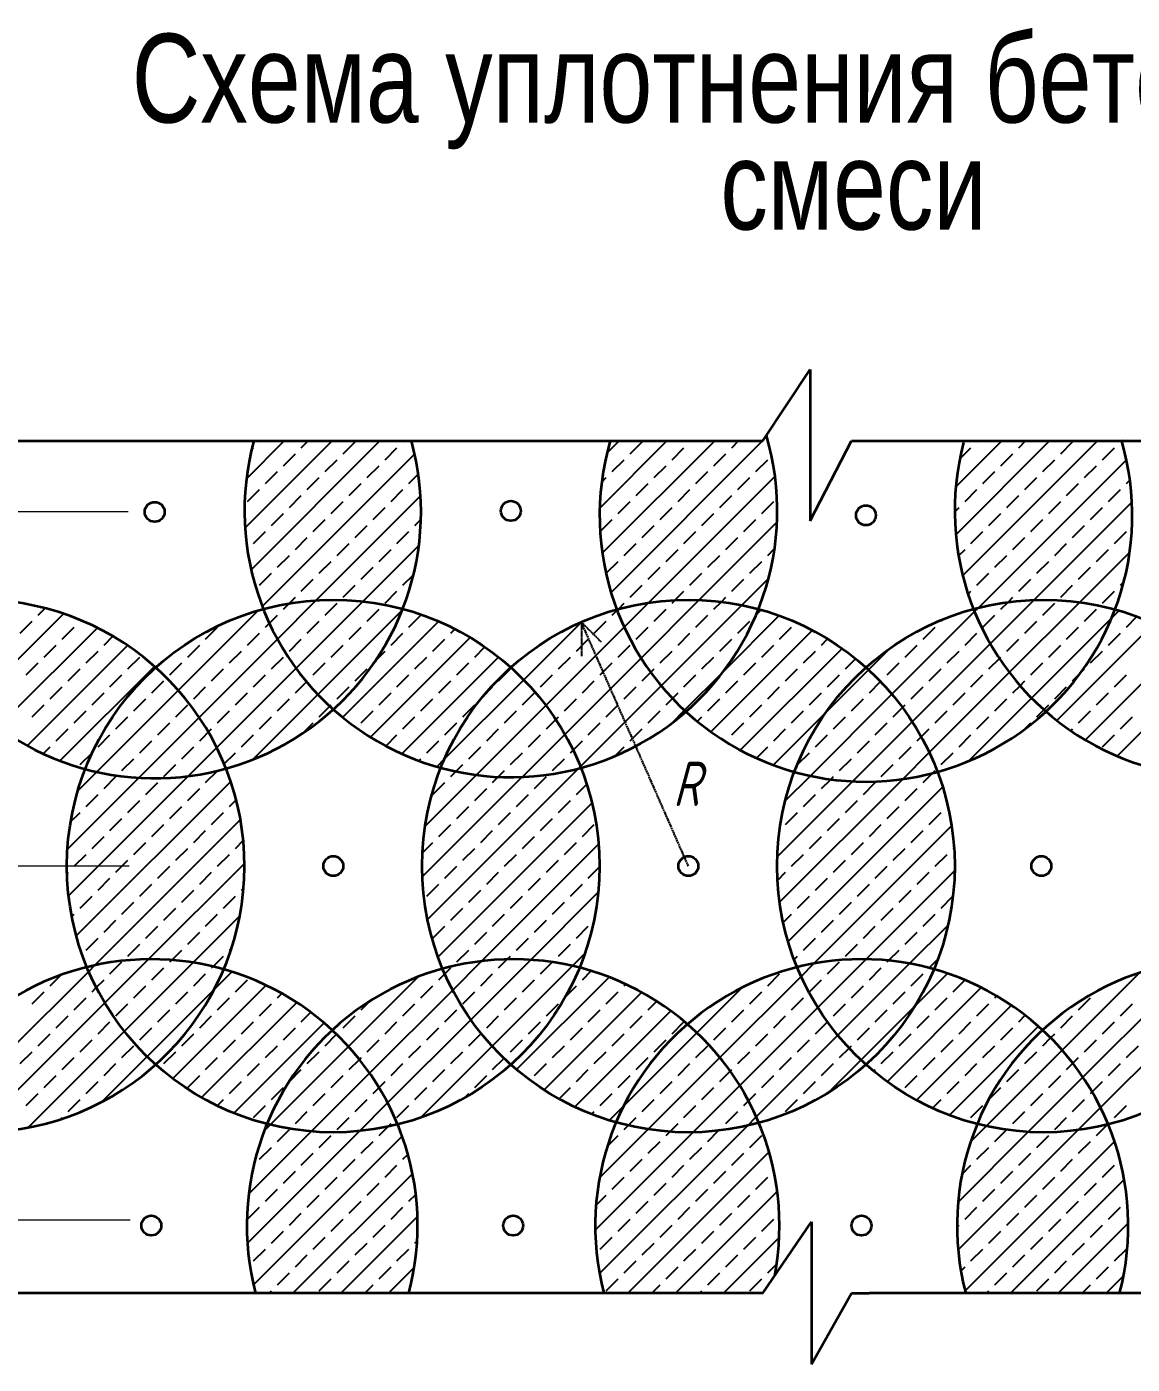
# Model space of a CAD drawing. Header units: millimetres. Extents: x 5763 to 12018931, y 39842 to 3600577.
# Drawn here: x 961459 to 976403, y 815615 to 833693 of the extents above; entities that cross this region are included whole.
import ezdxf

# ---------------------------------------------------------------- set-up
doc = ezdxf.new("R2010")
doc.units = ezdxf.units.MM
doc.linetypes.add('ACAD_ISO04W100', pattern=[30, 24, -3, 0, -3])
doc.layers.add('1serv', color=7, linetype='Continuous')
doc.styles.get("Standard").update_dxf_attribs({"font": 'romans.shx', "width": 0.7, "oblique": 15, "height": 500})
doc.styles.add('TXT0', font='txt', dxfattribs={"width": 0.8})

msp = doc.modelspace()

# ---------------------------------------------------------------- linework, layer by layer
at = {"color": 0, "lineweight": 35}
for p, q in [((971408.74663, 828094.68477), (972047.97614, 829061.98038)), ((972047.97614, 829061.98038), (972047.97614, 827012.43798)), ((961208.74663, 828094.68477), (971408.74663, 828094.68477)), ((972047.97614, 827012.43798), (972608.74663, 828094.68477)), ((972608.74663, 828094.68477), (972848.74663, 828094.68477)), ((972848.74663, 828094.68477), (983408.74663, 828094.68477)), ((971408.7466, 816574.68478), (972065.22214, 817537.5298)), ((972065.22214, 817537.5298), (972065.22214, 815614.68478)), ((971408.7466, 816574.68478), (961208.74663, 816574.68477)), ((972065.22214, 815614.68478), (972608.7466, 816574.68478)), ((972608.7466, 816574.68478), (972848.7466, 816574.68478)), ((983408.74663, 816574.68477), (972848.74663, 816574.68477))]:
    msp.add_line(p, q, dxfattribs=at)
at = {"linetype": 'ACAD_ISO04W100'}
for p, q in [((970402.91056, 822348.84879), (968956.36155, 825645.43733)), ((968956.36155, 825645.43733), (968956.36155, 825187.08802)), ((968956.36155, 825645.43733), (969224.50228, 825377.2966))]:
    msp.add_line(p, q, dxfattribs=at)
at = {"color": 0, "lineweight": 35}
for centre, radius in [((963188.74663, 827134.68477), 134.16408), ((968002.91056, 827148.84879), 134.16408), ((972802.91056, 827088.84879), 134.16408), ((965602.91056, 822348.84879), 3600), ((970402.91056, 822348.84879), 3600), ((975202.91056, 822348.84879), 3600), ((965602.91056, 822348.84879), 134.16408), ((970402.91056, 822348.84879), 134.16408), ((975174.58269, 822348.84879), 134.16408), ((963142.91056, 817488.84879), 134.16408), ((968034.58269, 817488.84879), 134.16408), ((972742.91056, 817488.84879), 134.16408)]:
    msp.add_circle(centre, radius, dxfattribs=at)
for centre, radius, start, end in [((968003.65611, 827149.42133), 3600.56901, 164.779663551, 16.432123042), ((963188.74663, 827134.68477), 3600, 236.575188822, 15.466009957), ((972802.91056, 827088.84879), 3600, 163.775668575, 16.453303226), ((977602.91056, 827148.84879), 3600, 165.097800888, 15.016540918), ((960802.91056, 822348.84879), 3600, 276.514166731, 83.20473217), ((963142.91056, 817488.84879), 3600, 345.289544457, 122.416326111), ((968034.58269, 817488.84879), 3600, 349.157561312, 194.710455543), ((972746.15953, 817486.43614), 3602.46114, 345.339488255, 194.660511745), ((977634.58269, 817488.84879), 3600, 345.338556229, 194.710455543)]:
    msp.add_arc(centre, radius, start, end, dxfattribs=at)
at = {"layer": '1serv', "color": 0, "lineweight": 25, "ltscale": 100}
for p, q in [((964410.28347, 826918.56521), (965586.40303, 828094.68477)), ((964429.33003, 827584.19021), (964939.82459, 828094.68477)), ((964491.85478, 826353.55808), (966232.98147, 828094.68477)), ((964499.64878, 827977.79804), (964524.4271, 828002.57637)), ((964605.24941, 828083.39867), (964616.53551, 828094.68477)), ((965171.00555, 828002.57637), (965263.11395, 828094.68477)), ((965736.76168, 827921.75406), (965898.40629, 828083.39867)), ((966302.51782, 827840.93176), (966464.16243, 828002.57637)), ((966544.98473, 828083.39867), (966556.27083, 828094.68477)), ((969204.23432, 827186.46698), (970112.45212, 828094.68477)), ((969239.71793, 826575.37215), (970759.03056, 828094.68477)), ((969302.99236, 827931.80346), (969465.87367, 828094.68477)), ((969357.18661, 826046.26238), (971405.609, 828094.68477)), ((969616.23233, 827921.75406), (969777.87694, 828083.39867)), ((970181.98846, 827840.93176), (970343.63307, 828002.57637)), ((970424.45538, 828083.39867), (970435.74148, 828094.68477)), ((970990.21151, 828002.57637), (971082.31992, 828094.68477)), ((974017.3321, 826826.93723), (975285.07964, 828094.68477)), ((974017.60528, 827473.78885), (974638.5012, 828094.68477)), ((974072.17851, 827851.65116), (974223.10372, 828002.57637)), ((974110.85723, 826273.88392), (975931.65808, 828094.68477)), ((974303.92602, 828083.39867), (974315.21212, 828094.68477)), ((974869.68216, 828002.57637), (974961.79056, 828094.68477)), ((975435.43829, 827921.75406), (975597.0829, 828083.39867)), ((976001.19443, 827840.93176), (976162.83904, 828002.57637)), ((976243.66134, 828083.39867), (976254.94744, 828094.68477)), ((964642.45898, 825857.58384), (966702.56308, 827917.68794)), ((964928.53863, 827760.10945), (965090.18324, 827921.75406)), ((965494.29477, 827679.28715), (965655.93938, 827840.93176)), ((969373.76541, 827679.28715), (969535.41002, 827840.93176)), ((970747.7446, 827760.10945), (970909.38921, 827921.75406)), ((971313.50073, 827679.28715), (971475.14534, 827840.93176)), ((974323.28205, 825839.7303), (976323.65212, 827840.10036)), ((974627.21524, 827760.10945), (974788.85985, 827921.75406)), ((975192.97138, 827679.28715), (975354.61599, 827840.93176)), ((964686.07171, 827517.64254), (964847.71633, 827679.28715)), ((966060.0509, 827598.46484), (966221.69551, 827760.10945)), ((966625.80704, 827517.64254), (966752.48994, 827644.32544)), ((969866.10409, 825908.60143), (971572.59128, 827615.08862)), ((969939.52155, 827598.46484), (970101.16616, 827760.10945)), ((970505.27768, 827517.64254), (970666.92229, 827679.28715)), ((974384.74833, 827517.64254), (974546.39294, 827679.28715)), ((975758.72751, 827598.46484), (975920.37212, 827760.10945)), ((964443.6048, 827275.17562), (964605.24941, 827436.82023)), ((965251.82785, 827436.82023), (965413.47246, 827598.46484)), ((965817.58399, 827355.99793), (965979.2286, 827517.64254)), ((966383.34012, 827275.17562), (966544.98473, 827436.82023)), ((969230.83295, 827536.35469), (969292.94311, 827598.46484)), ((969697.05463, 827355.99793), (969858.69924, 827517.64254)), ((970262.81077, 827275.17562), (970424.45538, 827436.82023)), ((971071.03382, 827436.82023), (971232.67843, 827598.46484)), ((974142.28141, 827275.17562), (974303.92602, 827436.82023)), ((974950.50446, 827436.82023), (975112.14907, 827598.46484)), ((975516.2606, 827355.99793), (975677.90521, 827517.64254)), ((976082.01673, 827275.17562), (976243.66134, 827436.82023)), ((976324.48365, 827517.64254), (976371.34845, 827564.50734)), ((965009.36094, 827194.35332), (965171.00555, 827355.99793)), ((965372.95018, 825941.49659), (966782.25384, 827350.80026)), ((965575.11707, 827113.53101), (965736.76168, 827275.17562)), ((969454.58772, 827113.53101), (969616.23233, 827275.17562)), ((970828.5669, 827194.35332), (970990.21151, 827355.99793)), ((971394.32304, 827113.53101), (971555.96765, 827275.17562)), ((974708.03755, 827194.35332), (974869.68216, 827355.99793)), ((975076.76833, 825946.63813), (976398.43494, 827268.30475)), ((975273.79368, 827113.53101), (975435.43829, 827275.17562)), ((964766.89402, 826951.8864), (964928.53863, 827113.53101)), ((966140.87321, 827032.70871), (966302.51782, 827194.35332)), ((970020.34385, 827032.70871), (970181.98846, 827194.35332)), ((970586.09999, 826951.8864), (970747.7446, 827113.53101)), ((974002.93411, 827135.82832), (974061.45911, 827194.35332)), ((974465.57063, 826951.8864), (974627.21524, 827113.53101)), ((975839.54982, 827032.70871), (976001.19443, 827194.35332)), ((965332.65016, 826871.0641), (965494.29477, 827032.70871)), ((965898.40629, 826790.24179), (966060.0509, 826951.8864)), ((966706.62934, 826951.8864), (966787.29765, 827032.55471)), ((969212.1208, 826871.0641), (969373.76541, 827032.70871)), ((969777.87694, 826790.24179), (969939.52155, 826951.8864)), ((970549.92674, 825945.84563), (971599.64575, 826995.56464)), ((971151.85612, 826871.0641), (971313.50073, 827032.70871)), ((975031.32677, 826871.0641), (975192.97138, 827032.70871)), ((975597.0829, 826790.24179), (975758.72751, 826951.8864)), ((964524.4271, 826709.41949), (964686.07171, 826871.0641)), ((965090.18324, 826628.59718), (965251.82785, 826790.24179)), ((965655.93938, 826547.77488), (965817.58399, 826709.41949)), ((966464.16243, 826709.41949), (966625.80704, 826871.0641)), ((969535.41002, 826547.77488), (969697.05463, 826709.41949)), ((970343.63307, 826709.41949), (970505.27768, 826871.0641)), ((970909.38921, 826628.59718), (971071.03382, 826790.24179)), ((974223.10372, 826709.41949), (974384.74833, 826871.0641)), ((974788.85985, 826628.59718), (974950.50446, 826790.24179)), ((975354.61599, 826547.77488), (975516.2606, 826709.41949)), ((976162.83904, 826709.41949), (976324.48365, 826871.0641)), ((964441.07169, 826626.06407), (964443.6048, 826628.59718)), ((964847.71633, 826386.13027), (965009.36094, 826547.77488)), ((966004.42045, 825926.38843), (966760.19188, 826682.15986)), ((966221.69551, 826466.95257), (966383.34012, 826628.59718)), ((970101.16616, 826466.95257), (970262.81077, 826628.59718)), ((970666.92229, 826386.13027), (970828.5669, 826547.77488)), ((971475.14534, 826547.77488), (971566.66644, 826639.29597)), ((974054.61088, 826540.92665), (974142.28141, 826628.59718)), ((974546.39294, 826386.13027), (974708.03755, 826547.77488)), ((975692.15767, 825915.44903), (976368.41948, 826591.71085)), ((975920.37212, 826466.95257), (976082.01673, 826628.59718)), ((965413.47246, 826305.30796), (965575.11707, 826466.95257)), ((965979.2286, 826224.48566), (966140.87321, 826386.13027)), ((969292.94311, 826305.30796), (969454.58772, 826466.95257)), ((969858.69924, 826224.48566), (970020.34385, 826386.13027)), ((971232.67843, 826305.30796), (971394.32304, 826466.95257)), ((975112.14907, 826305.30796), (975273.79368, 826466.95257)), ((975677.90521, 826224.48566), (975839.54982, 826386.13027)), ((964605.24941, 826143.66335), (964766.89402, 826305.30796)), ((965171.00555, 826062.84105), (965332.65016, 826224.48566)), ((966544.98473, 826143.66335), (966687.26644, 826285.94506)), ((970424.45538, 826143.66335), (970586.09999, 826305.30796)), ((970990.21151, 826062.84105), (971151.85612, 826224.48566)), ((971126.11745, 825875.4579), (971484.7522, 826234.09266)), ((974303.92602, 826143.66335), (974465.57063, 826305.30796)), ((974869.68216, 826062.84105), (975031.32677, 826224.48566)), ((976243.66134, 826143.66335), (976288.50811, 826188.51012)), ((965007.42054, 825899.25604), (965090.18324, 825982.01874)), ((965736.76168, 825982.01874), (965898.40629, 826143.66335)), ((966302.51782, 825901.19643), (966464.16243, 826062.84105)), ((969616.23233, 825982.01874), (969777.87694, 826143.66335)), ((970225.25459, 825944.46256), (970343.63307, 826062.84105)), ((970848.5324, 825921.16194), (970909.38921, 825982.01874)), ((974183.43067, 826023.168), (974223.10372, 826062.84105)), ((974723.64516, 825916.80404), (974788.85985, 825982.01874)), ((975435.43829, 825982.01874), (975597.0829, 826143.66335)), ((976001.19443, 825901.19643), (976162.83904, 826062.84105)), ((961614.82412, 825739.55182), (961708.3874, 825833.1151)), ((962405.74346, 823620.86832), (964587.57634, 825802.70119)), ((964847.68538, 825416.2318), (965372.95018, 825941.49659)), ((964928.53863, 825820.37413), (965007.42054, 825899.25604)), ((965099.32225, 825021.29022), (966004.42045, 825926.38843)), ((965393.68227, 824669.07181), (966537.18129, 825812.57083)), ((965494.29477, 825739.55182), (965655.93938, 825901.19643)), ((966060.0509, 825658.72952), (966221.69551, 825820.37413)), ((966537.18129, 825812.57083), (966547.36327, 825822.75281)), ((969373.76541, 825739.55182), (969439.50678, 825805.29319)), ((969439.50678, 825805.29319), (969456.40861, 825822.19503)), ((969456.40861, 825822.19503), (969535.41002, 825901.19643)), ((969535.3581, 825577.85544), (969866.10409, 825908.60143)), ((969763.57208, 825159.49098), (970549.92674, 825945.84563)), ((969939.52155, 825658.72952), (970101.16616, 825820.37413)), ((970036.19178, 824785.53223), (971126.11745, 825875.4579)), ((970181.98846, 825901.19643), (970225.25459, 825944.46256)), ((970747.7446, 825820.37413), (970848.5324, 825921.16194)), ((971319.08799, 825745.13908), (971385.97357, 825812.02467)), ((974270.47159, 825786.91984), (974323.28205, 825839.7303)), ((974482.93719, 825352.807), (975076.76833, 825946.63813)), ((974627.21524, 825820.37413), (974723.64516, 825916.80404)), ((974741.27974, 824964.57111), (975692.15767, 825915.44903)), ((975192.97138, 825739.55182), (975354.61599, 825901.19643)), ((975758.72751, 825658.72952), (975920.37212, 825820.37413)), ((976124.8904, 825701.60332), (976224.22471, 825800.93764)), ((961208.74663, 825010.18525), (961957.30399, 825758.74261)), ((961372.35721, 825497.08491), (961534.00182, 825658.72952)), ((962180.58026, 825658.72952), (962191.93565, 825670.08491)), ((964686.07171, 825577.90721), (964738.99846, 825630.83396)), ((964738.99846, 825630.83396), (964847.71633, 825739.55182)), ((965251.82785, 825497.08491), (965413.47246, 825658.72952)), ((965729.30112, 824358.11222), (967026.57401, 825655.38511)), ((966625.80704, 825577.90721), (966787.45165, 825739.55182)), ((968176.76743, 824865.8432), (968956.36155, 825645.43733)), ((969131.29849, 825497.08491), (969292.94311, 825658.72952)), ((970505.27768, 825577.90721), (970666.92229, 825739.55182)), ((970877.40515, 824980.16716), (971630.36679, 825733.12881)), ((971071.03382, 825497.08491), (971232.67843, 825658.72952)), ((971313.50073, 825739.55182), (971319.08799, 825745.13908)), ((973154.16587, 824670.61412), (974270.47159, 825786.91984)), ((973818.99219, 825658.72952), (973841.94332, 825681.68065)), ((974384.74833, 825577.90721), (974546.39294, 825739.55182)), ((974950.50446, 825497.08491), (975112.14907, 825658.72952)), ((975041.98531, 824618.69824), (976124.8904, 825701.60332)), ((975383.91781, 824314.0523), (976694.96028, 825625.09476)), ((976324.48365, 825577.90721), (976466.41333, 825719.83689)), ((961208.74663, 824363.60681), (962413.57744, 825568.43762)), ((961938.11334, 825416.2626), (962099.75795, 825577.90721)), ((962503.86948, 825335.4403), (962623.17917, 825454.74999)), ((963877.84866, 825416.2626), (964039.49327, 825577.90721)), ((964443.6048, 825335.4403), (964605.24941, 825497.08491)), ((965817.58399, 825416.2626), (965979.2286, 825577.90721)), ((966383.34012, 825335.4403), (966544.98473, 825497.08491)), ((967191.56317, 825497.08491), (967246.3243, 825551.84603)), ((968475.79993, 824518.29727), (969535.3581, 825577.85544)), ((969697.05463, 825416.2626), (969858.69924, 825577.90721)), ((970262.81077, 825335.4403), (970424.45538, 825497.08491)), ((970706.23921, 824162.42278), (972078.79381, 825534.97738)), ((971636.78995, 825416.2626), (971798.43456, 825577.90721)), ((973576.52527, 825416.2626), (973738.16989, 825577.90721)), ((974142.28141, 825335.4403), (974303.92602, 825497.08491)), ((975516.2606, 825416.2626), (975677.90521, 825577.90721)), ((976082.01673, 825335.4403), (976243.66134, 825497.08491)), ((961465.5908, 823973.87254), (962821.43354, 825329.71528)), ((961695.64643, 825173.79569), (961857.29104, 825335.4403)), ((962972.63114, 823541.17756), (964847.68538, 825416.2318)), ((963635.38175, 825173.79569), (963797.02636, 825335.4403)), ((965009.36094, 825254.61799), (965171.00555, 825416.2626)), ((965575.11707, 825173.79569), (965736.76168, 825335.4403)), ((966106.79443, 824089.02708), (967454.15478, 825436.38743)), ((966949.09626, 825254.61799), (967110.74087, 825416.2626)), ((967514.85239, 825173.79569), (967650.72539, 825309.66869)), ((968888.83158, 825254.61799), (969050.47619, 825416.2626)), ((969454.58772, 825173.79569), (969616.23233, 825335.4403)), ((970828.5669, 825254.61799), (970990.21151, 825416.2626)), ((971104.86897, 823914.4741), (972479.76599, 825289.37112)), ((971394.32304, 825173.79569), (971555.96765, 825335.4403)), ((972202.54609, 825335.4403), (972284.86867, 825417.76288)), ((972837.63552, 825000.66221), (973127.03925, 825290.06594)), ((973334.05836, 825173.79569), (973495.70297, 825335.4403)), ((973429.02017, 824298.88998), (974482.93719, 825352.807)), ((974708.03755, 825254.61799), (974869.68216, 825416.2626)), ((975273.79368, 825173.79569), (975435.43829, 825335.4403)), ((975768.01208, 824051.56812), (977115.32241, 825398.87845)), ((961453.17951, 824931.32877), (961614.82412, 825092.97338)), ((962261.40256, 825092.97338), (962423.04717, 825254.61799)), ((962827.1587, 825012.15108), (962988.80331, 825173.79569)), ((963392.91483, 824931.32877), (963554.55944, 825092.97338)), ((964201.13788, 825092.97338), (964362.78249, 825254.61799)), ((964766.89402, 825012.15108), (964928.53863, 825173.79569)), ((965332.65016, 824931.32877), (965494.29477, 825092.97338)), ((966140.87321, 825092.97338), (966181.0398, 825133.13998)), ((966181.0398, 825133.13998), (966302.51782, 825254.61799)), ((966529.0219, 823864.67611), (967836.50245, 825172.15666)), ((966706.62934, 825012.15108), (966868.27395, 825173.79569)), ((967272.38548, 824931.32877), (967434.03009, 825092.97338)), ((968080.60853, 825092.97338), (968120.35701, 825132.72186)), ((968646.36466, 825012.15108), (968808.00927, 825173.79569)), ((968732.3778, 824128.29669), (969763.57208, 825159.49098)), ((969212.1208, 824931.32877), (969373.76541, 825092.97338)), ((970020.34385, 825092.97338), (970181.98846, 825254.61799)), ((970586.09999, 825012.15108), (970747.7446, 825173.79569)), ((971151.85612, 824931.32877), (971313.50073, 825092.97338)), ((971960.07917, 825092.97338), (972121.72378, 825254.61799)), ((972525.83531, 825012.15108), (972663.92665, 825150.24242)), ((973091.59144, 824931.32877), (973253.23605, 825092.97338)), ((973899.8145, 825092.97338), (974061.45911, 825254.61799)), ((974465.57063, 825012.15108), (974606.65701, 825153.23745)), ((974606.65701, 825153.23745), (974627.21524, 825173.79569)), ((975031.32677, 824931.32877), (975192.97138, 825092.97338)), ((975839.54982, 825092.97338), (976001.19443, 825254.61799)), ((976197.52492, 823834.50252), (977491.10753, 825128.08514)), ((961908.36727, 823770.07057), (963185.71162, 825047.41492)), ((962018.93565, 824850.50647), (962180.58026, 825012.15108)), ((962584.69178, 824769.68416), (962746.33639, 824931.32877)), ((963641.27154, 823563.23952), (965099.32225, 825021.29022)), ((963958.67097, 824850.50647), (964120.31558, 825012.15108)), ((964524.4271, 824769.68416), (964686.07171, 824931.32877)), ((965898.40629, 824850.50647), (966060.0509, 825012.15108)), ((966464.16243, 824769.68416), (966625.80704, 824931.32877)), ((967838.14161, 824850.50647), (967999.78622, 825012.15108)), ((968403.89775, 824769.68416), (968565.54236, 824931.32877)), ((969777.87694, 824850.50647), (969894.55414, 824967.18367)), ((969894.55414, 824967.18367), (969939.52155, 825012.15108)), ((970343.63307, 824769.68416), (970505.27768, 824931.32877)), ((970350.56243, 824453.32444), (970877.40515, 824980.16716)), ((971717.61226, 824850.50647), (971879.25687, 825012.15108)), ((972261.69342, 824424.72011), (972837.63552, 825000.66221)), ((972283.36839, 824769.68416), (972445.013, 824931.32877)), ((973657.34758, 824850.50647), (973818.99219, 825012.15108)), ((973659.67173, 823882.9631), (974741.27974, 824964.57111)), ((974223.10372, 824769.68416), (974384.74833, 824931.32877)), ((975597.0829, 824850.50647), (975704.45875, 824957.88231)), ((975704.45875, 824957.88231), (975758.72751, 825012.15108)), ((976162.83904, 824769.68416), (976324.48365, 824931.32877)), ((961776.46873, 824608.03955), (961938.11334, 824769.68416)), ((963150.44792, 824688.86186), (963312.09253, 824850.50647)), ((963716.20405, 824608.03955), (963877.84866, 824769.68416)), ((965090.18324, 824688.86186), (965241.30392, 824839.98253)), ((965241.30392, 824839.98253), (965251.82785, 824850.50647)), ((965655.93938, 824608.03955), (965817.58399, 824769.68416)), ((967029.91856, 824688.86186), (967191.56317, 824850.50647)), ((967106.32203, 823795.3978), (968176.76743, 824865.8432)), ((967619.03749, 824631.40235), (967757.31931, 824769.68416)), ((968942.87538, 823692.21584), (970036.19178, 824785.53223)), ((968969.65388, 824688.86186), (969131.29849, 824850.50647)), ((969535.41002, 824608.03955), (969697.05463, 824769.68416)), ((970909.38921, 824688.86186), (971071.03382, 824850.50647)), ((971475.14534, 824608.03955), (971636.78995, 824769.68416)), ((972849.12453, 824688.86186), (973001.04153, 824840.77886)), ((973001.04153, 824840.77886), (973010.76914, 824850.50647)), ((973414.88066, 824608.03955), (973576.52527, 824769.68416)), ((974788.85985, 824688.86186), (974886.45754, 824786.45955)), ((974886.45754, 824786.45955), (974950.50446, 824850.50647)), ((975354.61599, 824608.03955), (975516.2606, 824769.68416)), ((962342.22487, 824527.21725), (962503.86948, 824688.86186)), ((962907.981, 824446.39494), (963069.62561, 824608.03955)), ((964281.96019, 824527.21725), (964443.6048, 824688.86186)), ((964510.86057, 823786.2501), (965393.68227, 824669.07181)), ((964847.71633, 824446.39494), (965009.36094, 824608.03955)), ((966221.69551, 824527.21725), (966383.34012, 824688.86186)), ((966787.45165, 824446.39494), (966949.09626, 824608.03955)), ((967595.6747, 824608.03955), (967619.03749, 824631.40235)), ((968161.43083, 824527.21725), (968323.07544, 824688.86186)), ((968727.18697, 824446.39494), (968888.83158, 824608.03955)), ((970101.16616, 824527.21725), (970188.23391, 824614.285)), ((970188.23391, 824614.285), (970262.81077, 824688.86186)), ((970666.92229, 824446.39494), (970828.5669, 824608.03955)), ((972040.90148, 824527.21725), (972202.54609, 824688.86186)), ((972051.65899, 823568.10724), (973154.16587, 824670.61412)), ((972606.65761, 824446.39494), (972768.30222, 824608.03955)), ((973980.6368, 824527.21725), (974142.28141, 824688.86186)), ((974190.15604, 823766.86896), (975041.98531, 824618.69824)), ((974546.39294, 824446.39494), (974708.03755, 824608.03955)), ((975920.37212, 824527.21725), (976082.01673, 824688.86186)), ((961534.00182, 824365.57264), (961695.64643, 824527.21725)), ((962099.75795, 824284.75033), (962261.40256, 824446.39494)), ((962665.51409, 824203.92803), (962827.1587, 824365.57264)), ((963473.73714, 824365.57264), (963635.38175, 824527.21725)), ((964039.49327, 824284.75033), (964201.13788, 824446.39494)), ((964605.24941, 824203.92803), (964766.89402, 824365.57264)), ((965413.47246, 824365.57264), (965556.34397, 824508.44415)), ((965556.34397, 824508.44415), (965575.11707, 824527.21725)), ((965979.2286, 824284.75033), (966140.87321, 824446.39494)), ((966544.98473, 824203.92803), (966706.62934, 824365.57264)), ((967353.20778, 824365.57264), (967514.85239, 824527.21725)), ((967536.75576, 823579.25309), (968475.79993, 824518.29727)), ((967918.96392, 824284.75033), (968080.60853, 824446.39494)), ((968609.55792, 824328.76589), (968646.36466, 824365.57264)), ((969292.94311, 824365.57264), (969454.58772, 824527.21725)), ((969858.69924, 824284.75033), (970020.34385, 824446.39494)), ((970172.91028, 824275.67229), (970350.56243, 824453.32444)), ((970523.18596, 824302.65861), (970586.09999, 824365.57264)), ((971232.67843, 824365.57264), (971394.32304, 824527.21725)), ((971550.64387, 823713.67056), (972261.69342, 824424.72011)), ((971798.43456, 824284.75033), (971960.07917, 824446.39494)), ((972364.1907, 824203.92803), (972525.83531, 824365.57264)), ((973172.41375, 824365.57264), (973296.90442, 824490.06331)), ((973296.90442, 824490.06331), (973334.05836, 824527.21725)), ((973738.16989, 824284.75033), (973899.8145, 824446.39494)), ((974303.92602, 824203.92803), (974465.57063, 824365.57264)), ((975112.14907, 824365.57264), (975207.78859, 824461.21215)), ((975207.78859, 824461.21215), (975273.79368, 824527.21725)), ((975677.90521, 824284.75033), (975839.54982, 824446.39494)), ((976243.66134, 824203.92803), (976405.30595, 824365.57264)), ((961857.29104, 824042.28342), (962018.93565, 824203.92803)), ((963231.27022, 824123.10572), (963392.91483, 824284.75033)), ((963797.02636, 824042.28342), (963958.67097, 824203.92803)), ((965190.29142, 824142.3916), (965332.65016, 824284.75033)), ((967110.74087, 824123.10572), (967272.38548, 824284.75033)), ((967676.497, 824042.28342), (967838.14161, 824203.92803)), ((968484.72005, 824203.92803), (968609.55792, 824328.76589)), ((969050.47619, 824123.10572), (969212.1208, 824284.75033)), ((969616.23233, 824042.28342), (969777.87694, 824203.92803)), ((970990.21151, 824123.10572), (971151.85612, 824284.75033)), ((971555.96765, 824042.28342), (971717.61226, 824203.92803)), ((972623.45461, 823493.32442), (973429.02017, 824298.88998)), ((972929.94683, 824123.10572), (973091.59144, 824284.75033)), ((973550.12892, 824096.70937), (973657.34758, 824203.92803)), ((974933.87704, 824187.30061), (975031.32677, 824284.75033)), ((975570.55263, 824177.39776), (975597.0829, 824203.92803)), ((962423.04717, 823961.46111), (962584.69178, 824123.10572)), ((962988.80331, 823880.63881), (963150.44792, 824042.28342)), ((964362.78249, 823961.46111), (964524.4271, 824123.10572)), ((966312.03345, 823970.97675), (966464.16243, 824123.10572)), ((966868.27395, 823880.63881), (967029.91856, 824042.28342)), ((968156.16477, 823552.08366), (968732.3778, 824128.29669)), ((968242.25314, 823961.46111), (968403.89775, 824123.10572)), ((968843.72994, 823916.35948), (968969.65388, 824042.28342)), ((970899.99264, 824032.88685), (970909.38921, 824042.28342)), ((972121.72378, 823961.46111), (972283.36839, 824123.10572)), ((972687.47992, 823880.63881), (972849.12453, 824042.28342)), ((973495.70297, 824042.28342), (973550.12892, 824096.70937)), ((974061.45911, 823961.46111), (974223.10372, 824123.10572)), ((976001.19443, 823961.46111), (976162.83904, 824123.10572)), ((961680.754, 823865.74638), (961776.46873, 823961.46111)), ((962180.58026, 823718.9942), (962342.22487, 823880.63881)), ((963554.55944, 823799.8165), (963716.20405, 823961.46111)), ((964120.31558, 823718.9942), (964281.96019, 823880.63881)), ((967434.03009, 823799.8165), (967595.6747, 823961.46111)), ((967999.78622, 823718.9942), (968161.43083, 823880.63881)), ((968808.00927, 823880.63881), (968843.72994, 823916.35948)), ((969407.93835, 823833.98945), (969535.41002, 823961.46111)), ((971321.47427, 823807.79004), (971475.14534, 823961.46111)), ((971879.25687, 823718.9942), (972040.90148, 823880.63881)), ((973253.23605, 823799.8165), (973414.88066, 823961.46111)), ((973300.04851, 823523.33987), (973659.67173, 823882.9631)), ((973818.99219, 823718.9942), (973980.6368, 823880.63881)), ((962746.33639, 823638.17189), (962907.981, 823799.8165)), ((963312.09253, 823557.34959), (963473.73714, 823718.9942)), ((963877.84866, 823476.52728), (964037.48634, 823636.16496)), ((964037.48634, 823636.16496), (964039.49327, 823638.17189)), ((966758.60386, 823770.96871), (966787.45165, 823799.8165)), ((966876.30146, 821625.64191), (968917.6667, 823667.00715)), ((967001.92957, 823691.00534), (967106.32203, 823795.3978)), ((967260.57776, 823626.36417), (967353.20778, 823718.9942)), ((967833.65967, 823552.86765), (967918.96392, 823638.17189)), ((968565.54236, 823638.17189), (968727.18697, 823799.8165)), ((968917.37991, 823666.72037), (968942.87538, 823692.21584)), ((971793.51795, 823633.25528), (971798.43456, 823638.17189)), ((972445.013, 823638.17189), (972606.65761, 823799.8165)), ((973010.76914, 823557.34959), (973172.41375, 823718.9942)), ((973703.24924, 823603.25125), (973738.16989, 823638.17189)), ((962010.26276, 822578.80918), (962972.63114, 823541.17756)), ((962025.37093, 821947.33891), (963641.27154, 823563.23952)), ((962129.00655, 821404.39609), (964216.59492, 823491.98445)), ((962149.05816, 823364.18302), (962405.74346, 823620.86832)), ((962503.86948, 823395.70498), (962665.51409, 823557.34959)), ((963069.62561, 823314.88267), (963231.27022, 823476.52728)), ((966805.91373, 822201.83262), (968156.19472, 823552.11361)), ((966843.15793, 822885.65526), (967536.67074, 823579.16808)), ((966949.09626, 823314.88267), (967110.74087, 823476.52728)), ((967191.56317, 823557.34959), (967260.45535, 823626.24177)), ((967757.31931, 823476.52728), (967833.62332, 823552.8313)), ((968323.07544, 823395.70498), (968484.72005, 823557.34959)), ((968888.83158, 823314.88267), (969028.80447, 823454.85556)), ((971605.12122, 822474.99103), (972623.45461, 823493.32442)), ((971636.31032, 821859.60169), (973300.04851, 823523.33987)), ((971712.02906, 823228.47731), (972051.65899, 823568.10724)), ((972202.54609, 823395.70498), (972327.25202, 823520.41091)), ((972327.25202, 823520.41091), (972364.1907, 823557.34959)), ((972768.30222, 823314.88267), (972929.94683, 823476.52728)), ((973576.52527, 823476.52728), (973703.24924, 823603.25125)), ((962261.40256, 823153.23806), (962423.04717, 823314.88267)), ((963635.38175, 823234.06037), (963797.02636, 823395.70498)), ((967514.85239, 823234.06037), (967676.497, 823395.70498)), ((968080.60853, 823153.23806), (968242.25314, 823314.88267)), ((971750.82172, 821327.53464), (973840.67498, 823417.3879)), ((971960.07917, 823153.23806), (972121.72378, 823314.88267)), ((973334.05836, 823234.06037), (973495.70297, 823395.70498)), ((962827.1587, 823072.41576), (962988.80331, 823234.06037)), ((963392.91483, 822991.59345), (963554.55944, 823153.23806)), ((964201.13788, 823153.23806), (964290.26357, 823242.36375)), ((967018.63055, 821121.39256), (969100.13763, 823202.89964)), ((967272.38548, 822991.59345), (967434.03009, 823153.23806)), ((968646.36466, 823072.41576), (968808.00927, 823234.06037)), ((972525.83531, 823072.41576), (972687.47992, 823234.06037)), ((973091.59144, 822991.59345), (973253.23605, 823153.23806)), ((973899.8145, 823153.23806), (973909.62877, 823163.05234)), ((962052.50331, 822944.33881), (962180.58026, 823072.41576)), ((962377.79168, 821006.60278), (964347.76086, 822976.57196)), ((962584.69178, 822829.94884), (962746.33639, 822991.59345)), ((963150.44792, 822749.12654), (963312.09253, 822910.77115)), ((963958.67097, 822910.77115), (964120.31558, 823072.41576)), ((967029.91856, 822749.12654), (967191.56317, 822910.77115)), ((967838.14161, 822910.77115), (967999.78622, 823072.41576)), ((968403.89775, 822829.94884), (968565.54236, 822991.59345)), ((968969.65388, 822749.12654), (969131.29849, 822910.77115)), ((971717.61226, 822910.77115), (971879.25687, 823072.41576)), ((972283.36839, 822829.94884), (972445.013, 822991.59345)), ((972849.12453, 822749.12654), (973010.76914, 822910.77115)), ((973657.34758, 822910.77115), (973818.99219, 823072.41576)), ((962342.22487, 822587.48193), (962503.86948, 822749.12654)), ((963716.20405, 822668.30423), (963877.84866, 822829.94884)), ((967595.6747, 822668.30423), (967757.31931, 822829.94884)), ((968161.43083, 822587.48193), (968323.07544, 822749.12654)), ((971634.95531, 822828.1142), (971636.78995, 822829.94884)), ((972040.90148, 822587.48193), (972202.54609, 822749.12654)), ((972100.41516, 821030.54964), (973961.72246, 822891.85695)), ((973414.88066, 822668.30423), (973576.52527, 822829.94884)), ((962907.981, 822506.65962), (963069.62561, 822668.30423)), ((963473.73714, 822425.83732), (963635.38175, 822587.48193)), ((964281.96019, 822587.48193), (964386.51516, 822692.0369)), ((966807.2968, 822526.50477), (966949.09626, 822668.30423)), ((967353.20778, 822425.83732), (967514.85239, 822587.48193)), ((967607.20718, 821063.39075), (969190.56389, 822646.74746)), ((968727.18697, 822506.65962), (968888.83158, 822668.30423)), ((972606.65761, 822506.65962), (972768.30222, 822668.30423)), ((973172.41375, 822425.83732), (973334.05836, 822587.48193)), ((973980.6368, 822587.48193), (973994.07474, 822600.91987)), ((962099.75795, 822345.01501), (962261.40256, 822506.65962)), ((962665.51409, 822264.19271), (962827.1587, 822425.83732)), ((963106.43131, 821088.66397), (964402.72942, 822384.96208)), ((964039.49327, 822345.01501), (964201.13788, 822506.65962)), ((967918.96392, 822345.01501), (968080.60853, 822506.65962)), ((968484.72005, 822264.19271), (968646.36466, 822425.83732)), ((971798.43456, 822345.01501), (971960.07917, 822506.65962)), ((972364.1907, 822264.19271), (972525.83531, 822425.83732)), ((973738.16989, 822345.01501), (973899.8145, 822506.65962)), ((962004.28064, 822249.5377), (962018.93565, 822264.19271)), ((963231.27022, 822183.3704), (963392.91483, 822345.01501)), ((963797.02636, 822102.5481), (963958.67097, 822264.19271)), ((967110.74087, 822183.3704), (967272.38548, 822345.01501)), ((967676.497, 822102.5481), (967838.14161, 822264.19271)), ((969050.47619, 822183.3704), (969202.88685, 822335.78106)), ((971608.14808, 822154.72853), (971717.61226, 822264.19271)), ((972804.86291, 821088.41896), (974002.36046, 822285.9165)), ((972929.94683, 822183.3704), (973091.59144, 822345.01501)), ((973495.70297, 822102.5481), (973657.34758, 822264.19271)), ((962423.04717, 822021.72579), (962584.69178, 822183.3704)), ((962988.80331, 821940.90349), (963150.44792, 822102.5481)), ((963554.55944, 821860.08118), (963716.20405, 822021.72579)), ((964362.78249, 822021.72579), (964390.43285, 822049.37614)), ((966868.27395, 821940.90349), (967029.91856, 822102.5481)), ((967434.03009, 821860.08118), (967595.6747, 822021.72579)), ((968242.25314, 822021.72579), (968403.89775, 822183.3704)), ((968808.00927, 821940.90349), (968969.65388, 822102.5481)), ((972121.72378, 822021.72579), (972283.36839, 822183.3704)), ((972687.47992, 821940.90349), (972849.12453, 822102.5481)), ((973253.23605, 821860.08118), (973414.88066, 822021.72579)), ((962180.58026, 821779.25888), (962342.22487, 821940.90349)), ((962746.33639, 821698.43657), (962907.981, 821860.08118)), ((964120.31558, 821779.25888), (964281.96019, 821940.90349)), ((967999.78622, 821779.25888), (968161.43083, 821940.90349)), ((968271.44315, 821081.04828), (969185.48736, 821995.09249)), ((968565.54236, 821698.43657), (968727.18697, 821860.08118)), ((971879.25687, 821779.25888), (972040.90148, 821940.90349)), ((972445.013, 821698.43657), (972606.65761, 821860.08118)), ((973818.99219, 821779.25888), (973979.60415, 821939.87084)), ((962068.1125, 821666.79112), (962099.75795, 821698.43657)), ((963312.09253, 821617.61427), (963473.73714, 821779.25888)), ((963708.48932, 821044.14353), (964339.26783, 821674.92205)), ((963877.84866, 821536.79196), (964039.49327, 821698.43657)), ((967191.56317, 821617.61427), (967353.20778, 821779.25888)), ((967757.31931, 821536.79196), (967918.96392, 821698.43657)), ((971684.90152, 821584.90353), (971798.43456, 821698.43657)), ((973010.76914, 821617.61427), (973172.41375, 821779.25888)), ((973576.52527, 821536.79196), (973738.16989, 821698.43657)), ((962503.86948, 821455.96965), (962665.51409, 821617.61427)), ((963069.62561, 821375.14735), (963231.27022, 821536.79196)), ((966949.09626, 821375.14735), (967110.74087, 821536.79196)), ((968323.07544, 821455.96965), (968484.72005, 821617.61427)), ((968888.83158, 821375.14735), (969050.47619, 821536.79196)), ((972202.54609, 821455.96965), (972364.1907, 821617.61427)), ((972768.30222, 821375.14735), (972929.94683, 821536.79196)), ((973393.3147, 821030.2923), (973913.1986, 821550.1762)), ((962261.40256, 821213.50274), (962423.04717, 821375.14735)), ((962827.1587, 821132.68043), (962988.80331, 821294.32504)), ((963635.38175, 821294.32504), (963797.02636, 821455.96965)), ((967514.85239, 821294.32504), (967676.497, 821455.96965)), ((968080.60853, 821213.50274), (968242.25314, 821375.14735)), ((968646.36466, 821132.68043), (968808.00927, 821294.32504)), ((971960.07917, 821213.50274), (972121.72378, 821375.14735)), ((972525.83531, 821132.68043), (972687.47992, 821294.32504)), ((973334.05836, 821294.32504), (973495.70297, 821455.96965)), ((963419.28137, 821078.22467), (963554.55944, 821213.50274)), ((963978.23184, 820990.5967), (964120.31558, 821132.68043)), ((964201.13788, 821213.50274), (964228.00555, 821240.3704)), ((967272.38548, 821051.85813), (967434.03009, 821213.50274)), ((967955.07653, 821087.97074), (967999.78622, 821132.68043)), ((968835.58033, 820998.60702), (969003.07299, 821166.09968)), ((971831.92246, 821085.34603), (971879.25687, 821132.68043)), ((973110.19061, 821070.4573), (973253.23605, 821213.50274)), ((961208.74663, 819837.55772), (962296.37425, 820925.18535)), ((962296.37425, 820925.18535), (962377.79168, 821006.60278)), ((962515.37192, 820497.60458), (963106.43131, 821088.66397)), ((962584.69178, 820890.21352), (962746.33639, 821051.85813)), ((962779.6027, 820115.25691), (963708.48932, 821044.14353)), ((963085.91616, 819774.99193), (964231.30343, 820920.37921)), ((963150.44792, 820809.39121), (963312.09253, 820971.03582)), ((963392.91483, 821051.85813), (963419.28137, 821078.22467)), ((963958.67097, 820971.03582), (963978.23184, 820990.5967)), ((967111.37223, 820890.84488), (967191.56317, 820971.03582)), ((967216.78198, 820672.96555), (967607.20718, 821063.39075)), ((967462.38824, 820271.99337), (968271.44315, 821081.04828)), ((967751.09715, 819914.12384), (968835.58033, 820998.60702)), ((967838.14161, 820971.03582), (967955.07653, 821087.97074)), ((968403.89775, 820890.21352), (968563.47074, 821049.78651)), ((968563.47074, 821049.78651), (968565.54236, 821051.85813)), ((968969.65388, 820809.39121), (969090.7094, 820930.44673)), ((971926.66459, 820856.79908), (972100.41516, 821030.54964)), ((972152.8809, 820436.43695), (972804.86291, 821088.41896)), ((972283.36839, 820890.21352), (972445.013, 821051.85813)), ((972423.67422, 820060.65183), (973393.3147, 821030.2923)), ((972849.12453, 820809.39121), (973010.76914, 820971.03582)), ((973091.59144, 821051.85813), (973110.19061, 821070.4573)), ((973657.34758, 820971.03582), (973657.91938, 820971.60762)), ((973657.91938, 820971.60762), (973775.23867, 821088.92691)), ((961776.46873, 820728.56891), (961924.18102, 820876.2812)), ((962399.91333, 820705.43506), (962503.86948, 820809.39121)), ((963716.20405, 820728.56891), (963877.84866, 820890.21352)), ((964281.96019, 820647.7466), (964443.6048, 820809.39121)), ((965807.17764, 819909.93965), (966748.54062, 820851.30263)), ((967029.91856, 820809.39121), (967111.37223, 820890.84488)), ((967595.6747, 820728.56891), (967757.31931, 820890.21352)), ((968081.14524, 819597.59349), (969330.9046, 820847.35285)), ((968161.43083, 820647.7466), (968323.07544, 820809.39121)), ((969535.41002, 820728.56891), (969557.6377, 820750.79659)), ((970828.70725, 819758.84173), (971926.66459, 820856.79908)), ((971475.14534, 820728.56891), (971636.78995, 820890.21352)), ((972040.90148, 820647.7466), (972202.54609, 820809.39121)), ((973414.88066, 820728.56891), (973576.52527, 820890.21352)), ((973464.33936, 820454.73853), (973906.50856, 820896.90772)), ((973980.6368, 820647.7466), (974140.85481, 820807.96461)), ((975456.02755, 819860.11295), (976501.94538, 820906.03078)), ((961534.00182, 820486.10199), (961695.64643, 820647.7466)), ((962099.75795, 820405.27969), (962261.40256, 820566.9243)), ((962342.22487, 820647.7466), (962399.91333, 820705.43506)), ((962907.981, 820566.9243), (963069.62561, 820728.56891)), ((963433.46209, 819475.95943), (964694.71889, 820737.21622)), ((963473.73714, 820486.10199), (963635.38175, 820647.7466)), ((964039.49327, 820405.27969), (964201.13788, 820566.9243)), ((964847.71633, 820566.9243), (964907.50652, 820626.71449)), ((966094.19651, 819550.38008), (967216.78198, 820672.96555)), ((966787.45165, 820566.9243), (966949.09626, 820728.56891)), ((967353.20778, 820486.10199), (967514.85239, 820647.7466)), ((967918.96392, 820405.27969), (968080.60853, 820566.9243)), ((968452.86938, 819322.73918), (969771.9836, 820641.85341)), ((968727.18697, 820566.9243), (968735.93614, 820575.67347)), ((968735.93614, 820575.67347), (968888.83158, 820728.56891)), ((969292.94311, 820486.10199), (969454.58772, 820647.7466)), ((970518.20735, 820094.92027), (971128.61865, 820705.33157)), ((971232.67843, 820486.10199), (971394.32304, 820647.7466)), ((971798.43456, 820405.27969), (971960.07917, 820566.9243)), ((972606.65761, 820566.9243), (972768.30222, 820728.56891)), ((973090.17699, 819433.99771), (974362.24287, 820706.06359)), ((973172.41375, 820486.10199), (973334.05836, 820647.7466)), ((973738.16989, 820405.27969), (973899.8145, 820566.9243)), ((974546.39294, 820566.9243), (974571.61527, 820592.14663)), ((975677.90521, 820405.27969), (975839.54982, 820566.9243)), ((975737.02512, 819494.53208), (976851.34035, 820608.84731)), ((975920.37212, 820647.7466), (975935.05204, 820662.42652)), ((961208.74663, 819190.97928), (962515.37192, 820497.60458)), ((962665.51409, 820324.45738), (962827.1587, 820486.10199)), ((963231.27022, 820243.63508), (963392.91483, 820405.27969)), ((963823.46267, 819219.38156), (965108.78056, 820504.69945)), ((964605.24941, 820324.45738), (964766.89402, 820486.10199)), ((965979.2286, 820405.27969), (966096.72169, 820522.77278)), ((966544.98473, 820324.45738), (966706.62934, 820486.10199)), ((967110.74087, 820243.63508), (967272.38548, 820405.27969)), ((968484.72005, 820324.45738), (968646.36466, 820486.10199)), ((968868.79626, 819092.08763), (970166.44643, 820389.73779)), ((969050.47619, 820243.63508), (969212.1208, 820405.27969)), ((969858.69924, 820405.27969), (969974.73047, 820521.31092)), ((970990.21151, 820243.63508), (971151.85612, 820405.27969)), ((971097.30719, 819380.86323), (972152.8809, 820436.43695)), ((972364.1907, 820324.45738), (972525.83531, 820486.10199)), ((972736.28392, 819726.68309), (973464.33936, 820454.73853)), ((972929.94683, 820243.63508), (973091.59144, 820405.27969)), ((973486.9061, 819184.14838), (974769.65937, 820466.90165)), ((974303.92602, 820324.45738), (974465.57063, 820486.10199)), ((976243.66134, 820324.45738), (976405.30595, 820486.10199)), ((961857.29104, 820162.81277), (962018.93565, 820324.45738)), ((962423.04717, 820081.99047), (962584.69178, 820243.63508)), ((963797.02636, 820162.81277), (963958.67097, 820324.45738)), ((964259.54352, 819008.88398), (965478.79032, 820228.13077)), ((964362.78249, 820081.99047), (964524.4271, 820243.63508)), ((965171.00555, 820243.63508), (965299.0847, 820371.71423)), ((965736.76168, 820162.81277), (965898.40629, 820324.45738)), ((966302.51782, 820081.99047), (966464.16243, 820243.63508)), ((966337.99288, 819147.59801), (967462.38824, 820271.99337)), ((967676.497, 820162.81277), (967838.14161, 820324.45738)), ((968242.25314, 820081.99047), (968403.89775, 820243.63508)), ((969616.23233, 820162.81277), (969777.87694, 820324.45738)), ((970181.98846, 820081.99047), (970343.63307, 820243.63508)), ((971555.96765, 820162.81277), (971717.61226, 820324.45738)), ((972121.72378, 820081.99047), (972282.9357, 820243.20239)), ((972282.9357, 820243.20239), (972283.36839, 820243.63508)), ((973495.70297, 820162.81277), (973657.34758, 820324.45738)), ((974061.45911, 820081.99047), (974223.10372, 820243.63508)), ((974869.68216, 820243.63508), (974956.86499, 820330.81791)), ((975435.43829, 820162.81277), (975597.0829, 820324.45738)), ((975974.37233, 819085.30085), (977103.7316, 820214.66012)), ((976001.19443, 820081.99047), (976162.83904, 820243.63508)), ((961476.83731, 818812.49152), (962779.6027, 820115.25691)), ((961614.82412, 819920.34586), (961776.46873, 820081.99047)), ((962988.80331, 820001.16816), (963150.44792, 820162.81277)), ((963554.55944, 819920.34586), (963716.20405, 820081.99047)), ((964928.53863, 820001.16816), (965090.18324, 820162.81277)), ((965494.29477, 819920.34586), (965648.12337, 820074.17446)), ((965648.12337, 820074.17446), (965655.93938, 820081.99047)), ((966868.27395, 820001.16816), (967029.91856, 820162.81277)), ((967434.03009, 819920.34586), (967595.6747, 820081.99047)), ((968808.00927, 820001.16816), (968969.65388, 820162.81277)), ((969373.76541, 819920.34586), (969535.41002, 820081.99047)), ((969527.2641, 819103.97702), (970518.20735, 820094.92027)), ((970747.7446, 820001.16816), (970909.38921, 820162.81277)), ((971313.50073, 819920.34586), (971475.14534, 820081.99047)), ((971321.11794, 818958.09555), (972423.67422, 820060.65183)), ((972687.47992, 820001.16816), (972849.12453, 820162.81277)), ((973253.23605, 819920.34586), (973414.88066, 820081.99047)), ((973930.53562, 818981.19946), (975133.5587, 820184.22254)), ((974627.21524, 820001.16816), (974788.85985, 820162.81277)), ((975192.97138, 819920.34586), (975299.92713, 820027.30161)), ((975299.92713, 820027.30161), (975354.61599, 820081.99047)), ((961372.35721, 819677.87894), (961534.00182, 819839.52355)), ((962180.58026, 819839.52355), (962342.22487, 820001.16816)), ((962746.33639, 819758.70125), (962907.981, 819920.34586)), ((963312.09253, 819677.87894), (963473.73714, 819839.52355)), ((964120.31558, 819839.52355), (964281.96019, 820001.16816)), ((964686.07171, 819758.70125), (964847.71633, 819920.34586)), ((964748.85972, 818851.62173), (965807.17764, 819909.93965)), ((965251.82785, 819677.87894), (965413.47246, 819839.52355)), ((966060.0509, 819839.52355), (966221.69551, 820001.16816)), ((966625.80704, 819758.70125), (966787.45165, 819920.34586)), ((966785.65968, 818948.68637), (967751.09715, 819914.12384)), ((967191.56317, 819677.87894), (967353.20778, 819839.52355)), ((967999.78622, 819839.52355), (968161.43083, 820001.16816)), ((968565.54236, 819758.70125), (968727.18697, 819920.34586)), ((969131.29849, 819677.87894), (969292.94311, 819839.52355)), ((969939.52155, 819839.52355), (970101.16616, 820001.16816)), ((970505.27768, 819758.70125), (970666.92229, 819920.34586)), ((971071.03382, 819677.87894), (971232.67843, 819839.52355)), ((971879.25687, 819839.52355), (972040.90148, 820001.16816)), ((972445.013, 819758.70125), (972574.83333, 819888.52157)), ((972574.83333, 819888.52157), (972606.65761, 819920.34586)), ((973010.76914, 819677.87894), (973172.41375, 819839.52355)), ((973818.99219, 819839.52355), (973980.6368, 820001.16816)), ((974384.74833, 819758.70125), (974546.39294, 819920.34586)), ((974428.94519, 818833.0306), (975456.02755, 819860.11295)), ((974950.50446, 819677.87894), (975112.14907, 819839.52355)), ((975758.72751, 819839.52355), (975920.37212, 820001.16816)), ((976324.48365, 819758.70125), (976486.12826, 819920.34586)), ((961938.11334, 819597.05664), (962099.75795, 819758.70125)), ((962467.97964, 819157.05542), (963085.91616, 819774.99193)), ((962503.86948, 819516.23433), (962665.51409, 819677.87894)), ((963877.84866, 819597.05664), (964039.49327, 819758.70125)), ((964443.6048, 819516.23433), (964605.24941, 819677.87894)), ((965817.58399, 819597.05664), (965955.92184, 819735.39449)), ((965955.92184, 819735.39449), (965979.2286, 819758.70125)), ((966383.34012, 819516.23433), (966544.98473, 819677.87894)), ((967757.31931, 819597.05664), (967910.9805, 819750.71782)), ((967910.9805, 819750.71782), (967918.96392, 819758.70125)), ((968323.07544, 819516.23433), (968484.72005, 819677.87894)), ((969697.05463, 819597.05664), (969858.69924, 819758.70125)), ((969859.90241, 818790.03689), (970828.70725, 819758.84173)), ((970262.81077, 819516.23433), (970424.45538, 819677.87894)), ((971636.78995, 819597.05664), (971798.43456, 819758.70125)), ((972202.54609, 819516.23433), (972364.1907, 819677.87894)), ((972297.02083, 819287.41999), (972736.28392, 819726.68309)), ((973576.52527, 819597.05664), (973738.16989, 819758.70125)), ((974142.28141, 819516.23433), (974303.92602, 819677.87894)), ((975516.2606, 819597.05664), (975601.79262, 819682.58867)), ((975601.79262, 819682.58867), (975677.90521, 819758.70125)), ((976082.01673, 819516.23433), (976243.66134, 819677.87894)), ((961695.64643, 819354.58972), (961857.29104, 819516.23433)), ((963635.38175, 819354.58972), (963797.02636, 819516.23433)), ((965009.36094, 819435.41203), (965171.00555, 819597.05664)), ((965305.0119, 818761.19547), (966094.19651, 819550.38008)), ((965575.11707, 819354.58972), (965736.76168, 819516.23433)), ((966949.09626, 819435.41203), (967110.74087, 819597.05664)), ((967514.85239, 819354.58972), (967676.497, 819516.23433)), ((968888.83158, 819435.41203), (969050.47619, 819597.05664)), ((969454.58772, 819354.58972), (969616.23233, 819516.23433)), ((970828.5669, 819435.41203), (970968.36677, 819575.21189)), ((970968.36677, 819575.21189), (970990.21151, 819597.05664)), ((971394.32304, 819354.58972), (971555.96765, 819516.23433)), ((972908.02392, 819575.13372), (972929.94683, 819597.05664)), ((973334.05836, 819354.58972), (973495.70297, 819516.23433)), ((974708.03755, 819435.41203), (974869.68216, 819597.05664)), ((974997.22268, 818754.72964), (975737.02512, 819494.53208)), ((975273.79368, 819354.58972), (975435.43829, 819516.23433)), ((962261.40256, 819273.76742), (962423.04717, 819435.41203)), ((964201.13788, 819273.76742), (964362.78249, 819435.41203)), ((964766.89402, 819192.94511), (964928.53863, 819354.58972)), ((966140.87321, 819273.76742), (966221.70502, 819354.59923)), ((966221.70502, 819354.59923), (966302.51782, 819435.41203)), ((966706.62934, 819192.94511), (966868.27395, 819354.58972)), ((968655.04999, 819201.63043), (968808.00927, 819354.58972)), ((970020.34385, 819273.76742), (970181.98846, 819435.41203)), ((970465.84286, 818749.3989), (971097.30719, 819380.86323)), ((970586.09999, 819192.94511), (970747.7446, 819354.58972)), ((971960.07917, 819273.76742), (972121.72378, 819435.41203)), ((973899.8145, 819273.76742), (974061.45911, 819435.41203)), ((974465.57063, 819192.94511), (974627.21524, 819354.58972)), ((975839.54982, 819273.76742), (975861.38635, 819295.60395)), ((975861.38635, 819295.60395), (976001.19443, 819435.41203)), ((961453.17951, 819112.12281), (961614.82412, 819273.76742)), ((962018.93565, 819031.3005), (962180.58026, 819192.94511)), ((964035.39988, 819108.02941), (964120.31558, 819192.94511)), ((964524.4271, 818950.4782), (964686.07171, 819112.12281)), ((965332.65016, 819112.12281), (965494.29477, 819273.76742)), ((965898.40629, 819031.3005), (966060.0509, 819192.94511)), ((965956.66687, 818766.272), (966337.99288, 819147.59801)), ((966464.16243, 818950.4782), (966625.80704, 819112.12281)), ((967376.08589, 819215.82322), (967434.03009, 819273.76742)), ((969212.1208, 819112.12281), (969373.76541, 819273.76742)), ((969777.87694, 819031.3005), (969939.52155, 819192.94511)), ((970343.63307, 818950.4782), (970505.27768, 819112.12281)), ((971151.85612, 819112.12281), (971215.09661, 819175.3633)), ((971215.09661, 819175.3633), (971313.50073, 819273.76742)), ((971717.61226, 819031.3005), (971879.25687, 819192.94511)), ((973702.47974, 819076.43266), (973818.99219, 819192.94511)), ((974223.10372, 818950.4782), (974384.74833, 819112.12281)), ((975031.32677, 819112.12281), (975192.97138, 819273.76742)), ((975597.0829, 819031.3005), (975758.72751, 819192.94511)), ((976162.83904, 818950.4782), (976324.48365, 819112.12281)), ((961911.38895, 818923.75381), (961938.11334, 818950.4782)), ((965090.18324, 818869.65589), (965251.82785, 819031.3005)), ((965655.93938, 818788.83359), (965817.58399, 818950.4782)), ((969094.88399, 818994.88599), (969131.29849, 819031.3005)), ((969334.37145, 818911.08438), (969527.2641, 819103.97702)), ((969588.70702, 818842.13059), (969697.05463, 818950.4782)), ((970909.38921, 818869.65589), (971071.03382, 819031.3005)), ((971201.58315, 818838.56076), (971321.11794, 818958.09555)), ((974788.85985, 818869.65589), (974950.50446, 819031.3005)), ((975354.61599, 818788.83359), (975516.2606, 818950.4782)), ((975668.1029, 818779.03142), (975974.37233, 819085.30085)), ((964442.3832, 817251.98833), (965956.66687, 818766.272)), ((964460.04073, 817916.2243), (965305.0119, 818761.19547)), ((964672.12885, 818774.89086), (964748.85972, 818851.62173)), ((964847.71633, 818627.18898), (965009.36094, 818788.83359)), ((966221.69551, 818708.01128), (966338.48217, 818824.79794)), ((966338.48217, 818824.79794), (966383.34012, 818869.65589)), ((969202.04603, 818132.18051), (969859.90241, 818790.03689)), ((969202.30337, 816839.28097), (971201.58315, 818838.56076)), ((969535.41002, 818788.83359), (969588.70702, 818842.13059)), ((970101.16616, 818708.01128), (970150.83949, 818757.68461)), ((970150.83949, 818757.68461), (970262.81077, 818869.65589)), ((970666.92229, 818627.18898), (970811.88852, 818772.1552)), ((970811.88852, 818772.1552), (970828.5669, 818788.83359)), ((974048.58846, 817806.09542), (974997.22268, 818754.72964)), ((974049.58659, 817160.51511), (975668.1029, 818779.03142)), ((974217.4007, 818621.4861), (974428.94519, 818833.0306)), ((974546.39294, 818627.18898), (974702.93994, 818783.73598)), ((974702.93994, 818783.73598), (974708.03755, 818788.83359)), ((975920.37212, 818708.01128), (976066.26859, 818853.90775)), ((976066.26859, 818853.90775), (976075.27763, 818862.91679)), ((976075.27763, 818862.91679), (976082.01673, 818869.65589)), ((964524.82446, 816687.85115), (966534.08899, 818697.11568)), ((965413.47246, 818546.36667), (965575.11707, 818708.01128)), ((965979.2286, 818465.54437), (966140.87321, 818627.18898)), ((969144.17671, 817427.73276), (970465.84286, 818749.3989)), ((969307.7488, 818561.17236), (969454.58772, 818708.01128)), ((969858.69924, 818465.54437), (970020.34385, 818627.18898)), ((971232.67843, 818546.36667), (971394.32304, 818708.01128)), ((974143.93657, 816608.28665), (976163.13634, 818627.48642)), ((975112.14907, 818546.36667), (975273.79368, 818708.01128)), ((975677.90521, 818465.54437), (975839.54982, 818627.18898)), ((964605.24941, 818384.72206), (964766.89402, 818546.36667)), ((965171.00555, 818303.89976), (965332.65016, 818465.54437)), ((966544.98473, 818384.72206), (966611.80416, 818451.54149)), ((969584.28561, 816574.68477), (971494.14717, 818484.54633)), ((970424.45538, 818384.72206), (970586.09999, 818546.36667)), ((970990.21151, 818303.89976), (971151.85612, 818465.54437)), ((974303.92602, 818384.72206), (974465.57063, 818546.36667)), ((974869.68216, 818303.89976), (975031.32677, 818465.54437)), ((964928.53863, 818061.43284), (965090.18324, 818223.07745)), ((965736.76168, 818223.07745), (965898.40629, 818384.72206)), ((966302.51782, 818142.25515), (966464.16243, 818303.89976)), ((969616.23233, 818223.07745), (969777.87694, 818384.72206)), ((970181.98846, 818142.25515), (970343.63307, 818303.89976)), ((970747.7446, 818061.43284), (970909.38921, 818223.07745)), ((971555.96765, 818223.07745), (971558.40494, 818225.51474)), ((974102.12387, 818182.91991), (974223.10372, 818303.89976)), ((974627.21524, 818061.43284), (974788.85985, 818223.07745)), ((975435.43829, 818223.07745), (975597.0829, 818384.72206)), ((976001.19443, 818142.25515), (976162.83904, 818303.89976)), ((965058.23652, 816574.68477), (966673.90143, 818190.34968)), ((965494.29477, 817980.61054), (965655.93938, 818142.25515)), ((966060.0509, 817899.78823), (966221.69551, 818061.43284)), ((969373.76541, 817980.61054), (969535.41002, 818142.25515)), ((969939.52155, 817899.78823), (970101.16616, 818061.43284)), ((971313.50073, 817980.61054), (971475.14534, 818142.25515)), ((974756.91313, 816574.68477), (976293.94127, 818111.7129)), ((975192.97138, 817980.61054), (975354.61599, 818142.25515)), ((975758.72751, 817899.78823), (975920.37212, 818061.43284)), ((964686.07171, 817818.96593), (964847.71633, 817980.61054)), ((965251.82785, 817738.14362), (965413.47246, 817899.78823)), ((966625.80704, 817818.96593), (966718.04874, 817911.20763)), ((969154.17845, 817761.02358), (969292.94311, 817899.78823)), ((970230.86405, 816574.68477), (971605.06774, 817948.88846)), ((970505.27768, 817818.96593), (970666.92229, 817980.61054)), ((971071.03382, 817738.14362), (971232.67843, 817899.78823)), ((974384.74833, 817818.96593), (974546.39294, 817980.61054)), ((974950.50446, 817738.14362), (975112.14907, 817899.78823)), ((964443.6048, 817576.49901), (964605.24941, 817738.14362)), ((965817.58399, 817657.32132), (965979.2286, 817818.96593)), ((966383.34012, 817576.49901), (966544.98473, 817738.14362)), ((969697.05463, 817657.32132), (969858.69924, 817818.96593)), ((970262.81077, 817576.49901), (970424.45538, 817738.14362)), ((974142.28141, 817576.49901), (974303.92602, 817738.14362)), ((975516.2606, 817657.32132), (975677.90521, 817818.96593)), ((976082.01673, 817576.49901), (976243.66134, 817738.14362)), ((976324.48365, 817818.96593), (976332.48939, 817826.97166)), ((965009.36094, 817495.67671), (965171.00555, 817657.32132)), ((965575.11707, 817414.8544), (965736.76168, 817576.49901)), ((965704.81496, 816574.68477), (966740.84721, 817610.71702)), ((966140.87321, 817334.0321), (966302.51782, 817495.67671)), ((969454.58772, 817414.8544), (969616.23233, 817576.49901)), ((970020.34385, 817334.0321), (970181.98846, 817495.67671)), ((970828.5669, 817495.67671), (970990.21151, 817657.32132)), ((971394.32304, 817414.8544), (971555.96765, 817576.49901)), ((974034.6382, 817468.8558), (974061.45911, 817495.67671)), ((974708.03755, 817495.67671), (974869.68216, 817657.32132)), ((975273.79368, 817414.8544), (975435.43829, 817576.49901)), ((975403.49157, 816574.68477), (976348.46746, 817519.66065)), ((975839.54982, 817334.0321), (976001.19443, 817495.67671)), ((964766.89402, 817253.20979), (964928.53863, 817414.8544)), ((965332.65016, 817172.38749), (965494.29477, 817334.0321)), ((969212.1208, 817172.38749), (969373.76541, 817334.0321)), ((970586.09999, 817253.20979), (970747.7446, 817414.8544)), ((970877.44249, 816574.68478), (971630.99826, 817328.24054)), ((971151.85612, 817172.38749), (971313.50073, 817334.0321)), ((974465.57063, 817253.20979), (974627.21524, 817414.8544)), ((975031.32677, 817172.38749), (975192.97138, 817334.0321)), ((964524.4271, 817010.74288), (964686.07171, 817172.38749)), ((965898.40629, 817091.56518), (966060.0509, 817253.20979)), ((966464.16243, 817010.74288), (966625.80704, 817172.38749)), ((966706.62934, 817253.20979), (966737.05696, 817283.6374)), ((969777.87694, 817091.56518), (969939.52155, 817253.20979)), ((970343.63307, 817010.74288), (970505.27768, 817172.38749)), ((974223.10372, 817010.74288), (974384.74833, 817172.38749)), ((975597.0829, 817091.56518), (975758.72751, 817253.20979)), ((976162.83904, 817010.74288), (976324.48365, 817172.38749)), ((965090.18324, 816929.92057), (965251.82785, 817091.56518)), ((965655.93938, 816849.09826), (965817.58399, 817010.74288)), ((969535.41002, 816849.09826), (969697.05463, 817010.74288)), ((970909.38921, 816929.92057), (971071.03382, 817091.56518)), ((971475.14534, 816849.09826), (971597.15876, 816971.11168)), ((974788.85985, 816929.92057), (974950.50446, 817091.56518)), ((975354.61599, 816849.09826), (975516.2606, 817010.74288)), ((964847.71633, 816687.45365), (965009.36094, 816849.09826)), ((965413.47246, 816606.63135), (965575.11707, 816768.27596)), ((966221.69551, 816768.27596), (966383.34012, 816929.92057)), ((966351.3934, 816574.68477), (966697.86906, 816921.16043)), ((969292.94311, 816606.63135), (969454.58772, 816768.27596)), ((970101.16616, 816768.27596), (970262.81077, 816929.92057)), ((970666.92229, 816687.45365), (970828.5669, 816849.09826)), ((971232.67843, 816606.63135), (971394.32304, 816768.27596)), ((974087.31196, 816874.95112), (974142.28141, 816929.92057)), ((974546.39294, 816687.45365), (974708.03755, 816849.09826)), ((975112.14907, 816606.63135), (975273.79368, 816768.27596)), ((975920.37212, 816768.27596), (976082.01673, 816929.92057)), ((976050.07001, 816574.68477), (976284.34423, 816808.95899)), ((964734.94744, 816574.68477), (964766.89402, 816606.63135)), ((966028.10432, 816574.68477), (966140.87321, 816687.45365)), ((969907.57497, 816574.68477), (970020.34385, 816687.45365)), ((970554.15341, 816574.68477), (970586.09999, 816606.63135)), ((974433.62405, 816574.68477), (974465.57063, 816606.63135)), ((975726.78093, 816574.68477), (975839.54982, 816687.45365))]:
    msp.add_line(p, q, dxfattribs=at)
at = {"layer": '1serv', "color": 0, "lineweight": 15, "ltscale": 100}
for p, q in [((962828.74663, 827134.68477), (958328.74663, 827134.68477)), ((962842.91056, 822348.84879), (958328.74663, 822348.84879)), ((962842.91056, 822348.84879), (958342.91056, 822348.84879)), ((962857.0745, 817563.01282), (958342.91056, 817563.01282))]:
    msp.add_line(p, q, dxfattribs=at)

# ---------------------------------------------------------------- texts
at = {"linetype": 'ACAD_ISO04W100', "insert": (970192.86916, 823760.3376), "char_height": 600, "width": 430.6540881, "attachment_point": 1}
msp.add_mtext('R', dxfattribs=at)
at = {"layer": '1serv', "color": 0, "lineweight": 25, "ltscale": 100, "style": 'TXT0', "width": 0.8}
msp.add_text('Схема уплотнения бетонной', height=1200, dxfattribs=at).set_placement((962879.22831, 832398.10324))
at = {"layer": '1serv', "color": 0, "style": 'TXT0', "width": 0.8}
msp.add_text('смеси', height=1200, dxfattribs=at).set_placement((970835.51684, 830951.85751))

doc.saveas('drawing.dxf')
